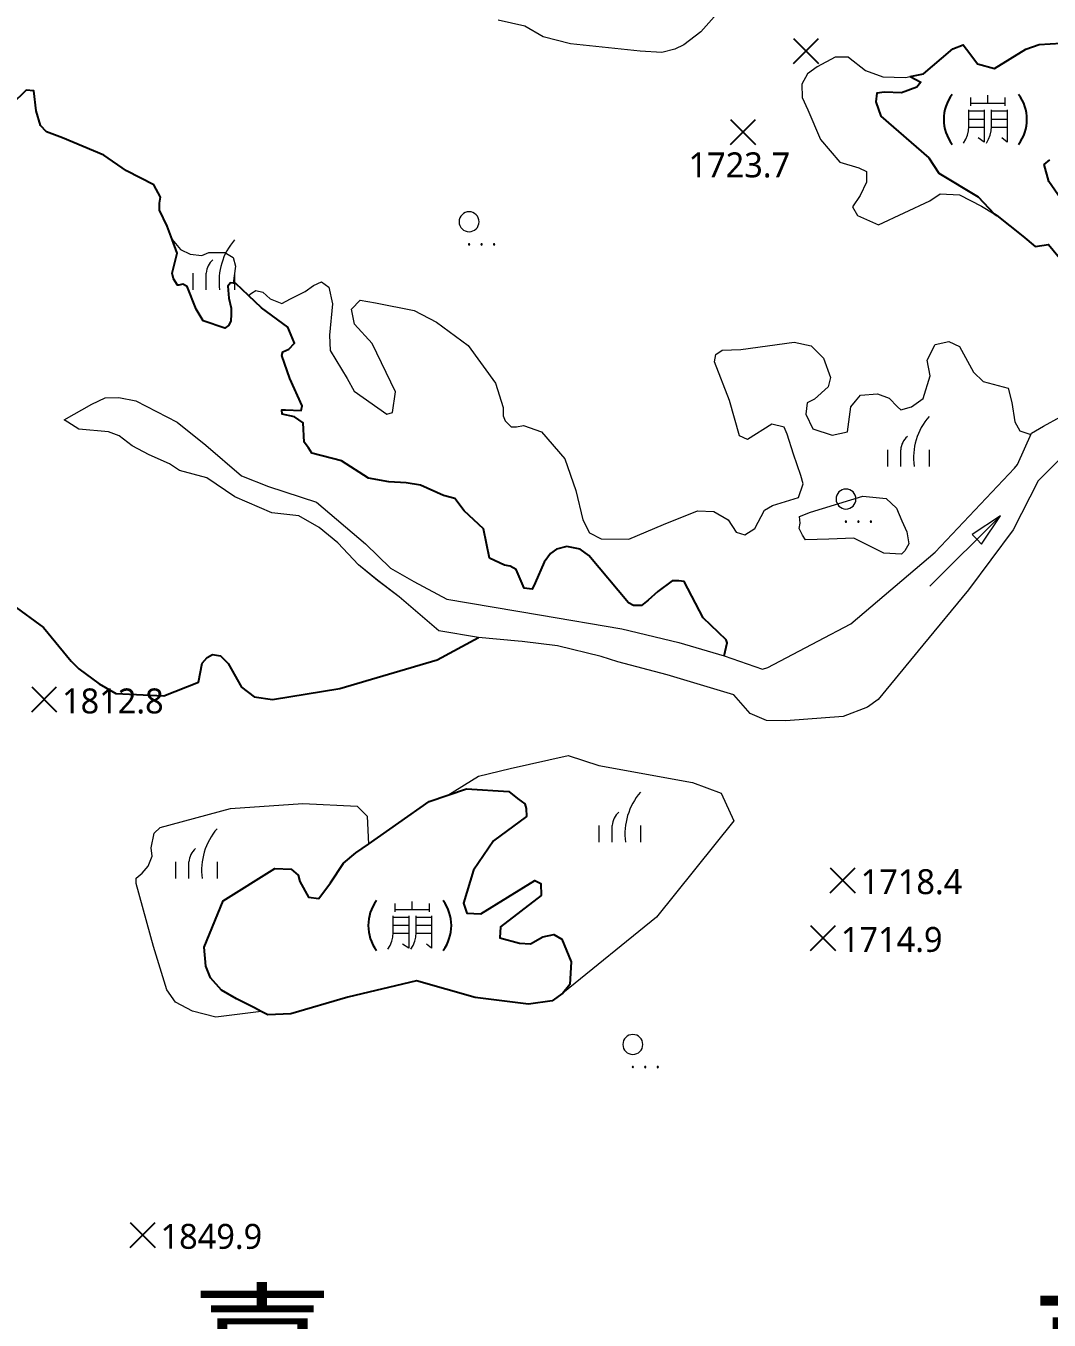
# Model space of a CAD drawing. Header units: metres. Extents: x 232867 to 235443, y 2535802 to 2538582.
# Drawn here: x 234117.9 to 234425.5, y 2537467.4 to 2537856.5 of the extents above; entities that cross this region are included whole.
import ezdxf
from ezdxf.enums import TextEntityAlignment as Align

# ---------------------------------------------------------------- set-up
doc = ezdxf.new("R2010")
doc.units = ezdxf.units.M
doc.linetypes.add('103', pattern=[32.5, 20, -3.75, 5, -3.75])
for name, color, linetype, lineweight in [('9230000', 7, '103', 30), ('9510101', 5, 'Continuous', 20), ('9510109', 4, 'Continuous', 20), ('9510503', 5, 'Continuous', 20), ('9710500', 3, 'Continuous', 20), ('9720000', 3, 'Continuous', 20)]:
    doc.layers.add(name, color=color, linetype=linetype, lineweight=lineweight)
doc.layers.add('9790201', color=34, linetype='145', lineweight=20, true_color=0xa55200)
doc.layers.add('9810200', color=7, linetype='Continuous')
doc.layers.add('9820205', color=34, linetype='Continuous', true_color=0xa55200)
doc.styles.add('LMP', font='')
doc.styles.get('LMP').set_extended_font_data('Microsoft JhengHei')
doc.linetypes.add('145', pattern='A,0,-7.5,[10,base.shx,S=1,R=0,X=0,Y=0]', length=7.5)

# ---------------------------------------------------------------- blocks, each defined once
blk = doc.blocks.new('98225')
at = {"lineweight": 0}
for points in [[(-4.3718, 4.121213), (-4.3718, 6.620776)], [(5.936866, 4.746473), (4.999714, 4.746473), (0.313957, 4.746473), (-4.3718, 4.746473)], [(0.625848, 7.246036), (0.625848, 4.746473)], [(5.936866, 4.121213), (5.936866, 6.620776)], [(-6.557994, -7.127561), (-5.892824, -5.979033), (-5.403554, -4.744772), (-5.10201, -3.451385), (-4.997061, -2.128435), (-4.997061, -1.815065), (-4.997061, 2.87217)], [(-4.997061, 2.558801), (-0.311303, 2.558801), (-0.311303, -2.128435), (-0.311303, -6.81567), (-2.185606, -5.565149)], [(-4.997061, 0.059238), (-0.311303, 0.059238)], [(-0.311303, 2.87217), (-0.311303, 2.558801)], [(0.313957, -7.127561), (0.979128, -5.979033), (1.468397, -4.744772), (1.769941, -3.451385), (1.876369, -2.128435), (1.876369, 2.558801), (1.876369, 2.87217)], [(1.876369, 2.558801), (6.560648, 2.558801)], [(1.876369, 0.059238), (6.560648, 0.059238)], [(6.560648, 2.87217), (6.560648, -1.815065), (6.560648, -6.503779), (6.560648, -6.81567), (4.999714, -5.565149)], [(-0.311303, -2.440326), (-4.997061, -2.440326)], [(6.560648, -2.440326), (1.876369, -2.440326)]]:
    blk.add_lwpolyline(points, dxfattribs=at)
for start, end in [(143.130102, 216.869898), (323.130102, 36.869898)]:
    blk.add_arc((0, 0), 12.5, start, end)
blk = doc.blocks.new('97132')
at = {"linetype": 'Continuous'}
for points in [[(-3.2, 6.8, 1), (2.8, 6.8, 1)], [(-0.4, 0, 1), (0, 0, 1)], [(3.35, 0, 1), (3.75, 0, 1)], [(7.1, 0, 1), (7.5, 0, 1)]]:
    blk.add_lwpolyline(points, format="xyb", close=True, dxfattribs=at)
blk = doc.blocks.new('97200')
at = {"linetype": 'Continuous'}
for points in [[(6.25, 15, 0.214635), (1.75, 0)], [(-0.25, 9, 0.201941), (-2.25, 5)]]:
    blk.add_lwpolyline(points, format="xyb", dxfattribs=at)
for points in [[(-6.25, 5), (-6.25, 0)], [(-2.25, 0), (-2.25, 5)], [(6.25, 5), (6.25, 0)]]:
    blk.add_lwpolyline(points, dxfattribs=at)
blk = doc.blocks.new('95153')
at = {"color": 5, "linetype": 'Continuous'}
blk.add_lwpolyline([(15, 0), (5, 2), (5, 0), (5, -2), (15, 0), (-15, 0)], dxfattribs=at)
blk = doc.blocks.new('98120')
at = {"linetype": 'Continuous'}
for points in [[(-3.75, -3.75), (3.75, 3.75)], [(-3.75, 3.75), (3.75, -3.75)]]:
    blk.add_lwpolyline(points, dxfattribs=at)

msp = doc.modelspace()

# ---------------------------------------------------------------- linework, layer by layer
at = {"layer": '9510101', "lineweight": 0, "flags": 128}
for points in [[(234332.10488, 2537867.585748), (234320.77348, 2537854.765548), (234315.65868, 2537850.862048), (234312.95298, 2537849.552448), (234309.10088, 2537848.519148), (234302.52028, 2537848.892548), (234281.56308, 2537851.146148), (234273.39808, 2537853.292448), (234267.86868, 2537856.461348), (234259.85608, 2537858.282948)], [(234430.99768, 2537728.520948), (234422.16158, 2537719.735448), (234414.64438, 2537705.042648), (234401.29078, 2537686.973248), (234387.49418, 2537670.336748), (234374.12608, 2537653.991048), (234370.84118, 2537651.664948), (234363.53718, 2537648.873848), (234346.30728, 2537647.579348), (234340.55958, 2537647.674548), (234335.65688, 2537649.787948), (234330.72528, 2537655.348948), (234310.64728, 2537661.393948), (234295.80628, 2537665.302548), (234290.81808, 2537666.924748), (234277.67468, 2537670.079348), (234267.07788, 2537671.396748), (234265.82428, 2537671.510748), (234253.92828, 2537672.592348), (234242.03048, 2537674.637948), (234230.06298, 2537684.815248), (234223.64068, 2537689.723248), (234217.92848, 2537694.495648), (234211.63358, 2537701.106148), (234206.06438, 2537705.737848), (234199.93758, 2537709.230648), (234191.84728, 2537710.154848), (234180.74708, 2537714.881648), (234172.33258, 2537720.623548), (234164.08968, 2537722.822548), (234161.11268, 2537724.871148), (234154.97928, 2537727.603748), (234149.84748, 2537730.276148), (234145.92768, 2537733.295348), (234142.70968, 2537734.435948), (234133.86108, 2537735.317748), (234129.36768, 2537738.048948), (234137.67518, 2537742.787348), (234141.76238, 2537744.660848), (234145.86378, 2537744.836948), (234150.96638, 2537743.748248), (234163.32928, 2537737.345348), (234172.01748, 2537730.486948), (234182.70668, 2537721.240548), (234190.79798, 2537718.055148), (234205.26868, 2537713.367548), (234219.94768, 2537700.759748), (234227.50768, 2537693.467348), (234234.47438, 2537689.423748), (234244.42278, 2537684.132148), (234272.33448, 2537679.416448), (234296.98758, 2537675.239148), (234314.14138, 2537671.140048), (234327.75728, 2537667.152548), (234339.36908, 2537663.072448), (234340.96948, 2537663.634348), (234355.92768, 2537671.510748), (234365.88708, 2537676.754948), (234391.19208, 2537698.247148), (234415.01968, 2537723.594748), (234416.00308, 2537724.606448), (234420.15008, 2537734.113948), (234423.77638, 2537736.184748), (234428.85408, 2537738.996348)]]:
    msp.add_lwpolyline(points, dxfattribs=at).dxf.unprotected_set("ltscale", 0)
at = {"layer": '9510109', "lineweight": 0, "flags": 128}
for points in [[(234332.104914, 2537867.585748), (234320.773514, 2537854.765548), (234315.658714, 2537850.862048), (234312.952914, 2537849.552448), (234309.100914, 2537848.519148), (234302.520314, 2537848.892548), (234281.563114, 2537851.146148), (234273.398114, 2537853.292448), (234267.868714, 2537856.461348), (234259.856114, 2537858.282948)], [(234430.997714, 2537728.520948), (234422.161514, 2537719.735448), (234414.644314, 2537705.042648), (234401.290814, 2537686.973248), (234387.494114, 2537670.336748), (234374.126114, 2537653.991048), (234370.841114, 2537651.664948), (234363.537214, 2537648.873848), (234346.307314, 2537647.579348), (234340.559514, 2537647.674548), (234335.656914, 2537649.787948), (234330.725314, 2537655.348948), (234310.647314, 2537661.393948), (234295.806314, 2537665.302548), (234290.818114, 2537666.924748), (234277.674714, 2537670.079348), (234267.077914, 2537671.396748), (234265.824314, 2537671.510748), (234253.928314, 2537672.592348), (234242.030414, 2537674.637948), (234230.063014, 2537684.815248), (234223.640614, 2537689.723248), (234217.928414, 2537694.495648), (234211.633514, 2537701.106148), (234206.064314, 2537705.737848), (234199.937514, 2537709.230648), (234191.847214, 2537710.154848), (234180.747114, 2537714.881648), (234172.332514, 2537720.623548), (234164.089714, 2537722.822548), (234161.112714, 2537724.871148), (234154.979314, 2537727.603748), (234149.847514, 2537730.276148), (234145.927714, 2537733.295348), (234142.709714, 2537734.435948), (234133.861114, 2537735.317748), (234129.367714, 2537738.048948), (234137.675114, 2537742.787348), (234141.762314, 2537744.660848), (234145.863814, 2537744.836948), (234150.966314, 2537743.748248), (234163.329314, 2537737.345348), (234172.017514, 2537730.486948), (234182.706614, 2537721.240548), (234190.798014, 2537718.055148), (234205.268714, 2537713.367548), (234219.947614, 2537700.759748), (234227.507714, 2537693.467348), (234234.474414, 2537689.423748), (234244.422814, 2537684.132148), (234272.334514, 2537679.416448), (234296.987514, 2537675.239148), (234314.141414, 2537671.140048), (234327.757314, 2537667.152548), (234339.369114, 2537663.072448), (234340.969514, 2537663.634348), (234355.927714, 2537671.510748), (234365.887114, 2537676.754948), (234391.192114, 2537698.247148), (234415.019714, 2537723.594748), (234416.003014, 2537724.606448), (234420.150014, 2537734.113948), (234423.776414, 2537736.184748), (234428.854014, 2537738.996348)]]:
    msp.add_lwpolyline(points, dxfattribs=at).dxf.unprotected_set("ltscale", 0)
at = {"layer": '9790201', "flags": 128}
for points in [[(234365.166584, 2537847.124359), (234361.149298, 2537847.093961), (234355.719797, 2537844.18321), (234352.866078, 2537842.15285), (234351.169166, 2537838.983376), (234351.200708, 2537834.966081), (234352.95169, 2537831.248763), (234356.751869, 2537822.381551), (234362.54492, 2537815.538185), (234368.297418, 2537813.859913), (234370.602021, 2537812.729485), (234370.626804, 2537809.573039), (234368.649702, 2537805.540544), (234366.381146, 2537802.079778), (234367.836168, 2537799.508088), (234374.171575, 2537796.68636), (234389.610497, 2537803.97735), (234392.751165, 2537806.009882), (234398.492398, 2537805.766358), (234405.119261, 2537802.372902), (234408.984511, 2537799.998017)], [(234365.166584, 2537847.124359), (234370.32989, 2537843.17156), (234375.477476, 2537841.214577), (234382.322212, 2537840.981237), (234383.692476, 2537841.280592)], [(234161.866793, 2537792.289514), (234164.385637, 2537789.257792), (234167.307789, 2537787.893184), (234170.777163, 2537787.503421), (234172.850574, 2537788.351142), (234177.703275, 2537788.387862), (234180.210534, 2537786.881444), (234180.923786, 2537784.252074), (234180.186233, 2537779.182035)], [(234184.839777, 2537775.432648), (234185.666404, 2537776.132263), (234187.046571, 2537776.974738), (234189.130513, 2537776.435819), (234191.363634, 2537774.511311), (234194.841433, 2537773.012236), (234197.465226, 2537774.418809), (234201.885132, 2537776.671005), (234204.367116, 2537778.492521), (234206.715718, 2537779.619669), (234208.946733, 2537777.972488), (234210.093834, 2537772.988979), (234209.194905, 2537763.552486), (234209.368306, 2537758.977625), (234214.423896, 2537750.556893), (234216.533112, 2537746.69004), (234226.429819, 2537739.831332), (234228.090443, 2537740.259914), (234229.013594, 2537746.507136), (234221.970587, 2537761.014393), (234216.657709, 2537766.798411), (234215.791064, 2537771.368026), (234218.405379, 2537774.022575), (234222.987102, 2537773.225214), (234234.651488, 2537770.956055), (234241.334002, 2537767.401152), (234250.815816, 2537760.400633), (234259.08244, 2537749.092089), (234261.356632, 2537741.759686), (234261.375588, 2537739.263735), (234261.941767, 2537737.742628), (234263.757889, 2537735.953636), (234265.421673, 2537735.966225), (234267.498242, 2537736.397955), (234272.920282, 2537734.497576), (234279.914846, 2537726.368861), (234283.176429, 2537716.825179), (234285.323557, 2537707.966423), (234287.294125, 2537704.098521), (234290.77403, 2537702.322118), (234299.094, 2537702.246403), (234309.598648, 2537706.624721), (234319.828105, 2537710.723613), (234324.682913, 2537710.483005), (234328.999976, 2537708.019578), (234331.385436, 2537704.293487), (234334.026079, 2537703.481437), (234337.061605, 2537705.445814), (234339.932154, 2537710.87574), (234342.278649, 2537712.280215), (234350.163717, 2537714.697304), (234351.51861, 2537718.867714), (234350.806411, 2537721.358419), (234348.678239, 2537727.721223), (234346.690822, 2537733.807749), (234345.843133, 2537735.881413), (234342.092249, 2537736.823734), (234334.778625, 2537732.192218), (234332.413174, 2537733.283694), (234329.420463, 2537743.938786), (234324.895247, 2537755.552985), (234325.294343, 2537757.774756), (234327.225945, 2537759.037419), (234332.770837, 2537759.218049), (234348.838279, 2537761.41971), (234353.976703, 2537760.349217), (234357.61, 2537756.632568), (234359.73396, 2537750.82442), (234359.061779, 2537748.045895), (234354.930755, 2537744.270494), (234352.720802, 2537743.144396), (234352.330131, 2537739.813314), (234354.44356, 2537735.391805), (234360.281545, 2537733.494574), (234364.849577, 2537734.499843), (234365.901898, 2537741.99609), (234367.275747, 2537743.670549), (234368.787191, 2537745.484721), (234373.914031, 2537745.939531), (234377.390777, 2537744.57912), (234379.906461, 2537741.96339), (234380.88332, 2537741.13875), (234384.065919, 2537741.994865), (234387.651827, 2537744.518094), (234389.679954, 2537751.328364), (234388.812257, 2537756.036644), (234391.272126, 2537760.770103), (234395.286617, 2537761.632512), (234398.487119, 2537760.131339), (234402.705552, 2537752.397632), (234405.638235, 2537749.646385), (234413.141057, 2537747.62308), (234414.282892, 2537743.332891), (234415.159014, 2537737.5153), (234416.705211, 2537734.753562), (234419.947418, 2537733.649341)], [(234244.754948, 2537625.245853), (234253.993953, 2537630.887388), (234263.489807, 2537633.280766), (234280.864336, 2537637.126679), (234290.168914, 2537634.179157), (234318.286332, 2537629.052533), (234326.896567, 2537625.867605), (234330.672985, 2537617.538787), (234307.456862, 2537588.576446), (234279.332453, 2537565.717024)], [(234188.663893, 2537560.205177), (234174.98603, 2537558.476595), (234168.010697, 2537560.280998), (234162.884583, 2537563.027998), (234160.303804, 2537566.722865), (234156.259902, 2537579.692661), (234151.009729, 2537598.689228), (234150.997323, 2537600.314185), (234152.842997, 2537601.721056), (234154.683354, 2537603.824337), (234155.820507, 2537606.850895), (234155.568973, 2537609.402643), (234156.463454, 2537613.820265), (234158.307356, 2537615.459272), (234179.380322, 2537621.190382), (234201.181305, 2537622.7483), (234217.431087, 2537621.942698), (234220.470626, 2537618.947754), (234220.867269, 2537610.470518)]]:
    msp.add_lwpolyline(points, dxfattribs=at)
msp.add_lwpolyline([(234350.603003, 2537707.008906), (234350.442786, 2537709.028944), (234353.752313, 2537710.353363), (234369.448678, 2537715.092143), (234376.526831, 2537714.42383), (234379.58058, 2537711.559438), (234381.198906, 2537707.673557), (234382.668359, 2537704.364051), (234383.274062, 2537700.759258), (234382.135251, 2537698.72939), (234381.132836, 2537697.711179), (234375.790123, 2537697.959499), (234366.804971, 2537702.511508), (234359.30175, 2537702.165979), (234352.230403, 2537701.968094), (234351.353042, 2537703.405205), (234350.326807, 2537705.41869)], close=True, dxfattribs=at)
at = {"layer": '9820205', "flags": 128}
for points in [[(234383.692476, 2537841.280592), (234387.730201, 2537842.162693), (234393.111243, 2537846.765548), (234396.510032, 2537849.642602), (234399.637191, 2537850.806799), (234401.653127, 2537848.255851), (234403.958659, 2537845.136828), (234409.101754, 2537843.750078), (234418.465266, 2537849.523602), (234422.445491, 2537850.979388), (234438.974772, 2537851.959865), (234452.401595, 2537848.639862), (234471.258862, 2537843.65015), (234476.119099, 2537841.976126), (234480.083605, 2537845.427727), (234483.936033, 2537859.02911)], [(234383.692476, 2537841.280592), (234386.875002, 2537839.576004), (234385.734103, 2537838.126813), (234381.138571, 2537836.363369), (234375.950918, 2537836.612225), (234373.648589, 2537836.306692), (234373.381044, 2537833.711662), (234374.855644, 2537829.401146), (234389.359831, 2537816.833989), (234392.277093, 2537812.246278), (234404.14525, 2537805.133294), (234408.984511, 2537799.998017)], [(234161.866793, 2537792.289514), (234160.364265, 2537796.343087), (234158.08561, 2537801.091639), (234158.069547, 2537803.194074), (234158.335906, 2537805.018305), (234156.345028, 2537808.787842), (234148.184763, 2537812.931204), (234141.281477, 2537817.64476), (234128.908435, 2537822.877606), (234124.129743, 2537824.66366), (234122.292926, 2537826.612147), (234120.998467, 2537830.947635), (234120.251718, 2537836.969313), (234118.007331, 2537837.23267), (234113.556037, 2537832.853702)], [(234443.432173, 2537783.723006), (234425.436316, 2537809.700805), (234423.961017, 2537814.855042), (234425.671447, 2537816.302818)], [(234408.984511, 2537799.998017), (234409.732974, 2537799.538146), (234417.530162, 2537793.283879), (234421.285282, 2537790.155659), (234425.298062, 2537790.759956), (234431.382568, 2537783.344863)], [(234180.186233, 2537779.182035), (234179.414926, 2537779.246284), (234178.58158, 2537778.258785), (234178.889703, 2537774.616685), (234179.612893, 2537771.678578), (234179.626814, 2537769.856467), (234179.502737, 2537767.752971), (234178.811673, 2537766.486208), (234177.696975, 2537765.63675), (234171.233386, 2537767.830565), (234169.10451, 2537771.318716), (234166.389371, 2537778.166522), (234165.122754, 2537778.857789), (234163.863632, 2537778.56792), (234163.443211, 2537778.564739), (234162.307097, 2537780.518528), (234161.873825, 2537782.197295), (234163.369322, 2537788.235941), (234161.866793, 2537792.289514)], [(234184.839777, 2537775.432648), (234180.95754, 2537779.117787), (234180.186233, 2537779.182035)], [(234327.75732, 2537667.152517), (234328.73676, 2537671.056281), (234328.441482, 2537671.919903), (234321.465143, 2537678.505339), (234315.75339, 2537689.429626), (234314.16426, 2537689.706218), (234312.144597, 2537689.690934), (234307.841512, 2537686.483565), (234304.97654, 2537683.864316), (234302.969259, 2537682.261722), (234300.516811, 2537682.243163), (234299.06744, 2537683.098051), (234287.126546, 2537697.294313), (234284.515203, 2537699.150573), (234280.469122, 2537699.98581), (234277.445256, 2537699.24138), (234275.579985, 2537697.92848), (234273.724845, 2537695.316873), (234271.032276, 2537689.091195), (234270.037078, 2537687.207642), (234267.72664, 2537687.478776), (234265.230292, 2537693.08795), (234263.491273, 2537694.084955), (234261.757882, 2537694.360456), (234257.268886, 2537696.491125), (234255.469081, 2537705.280376), (234249.655841, 2537710.720139), (234246.885602, 2537714.451218), (234243.416569, 2537715.290822), (234236.563677, 2537718.418145), (234232.158517, 2537719.094629), (234227.045912, 2537719.481831), (234220.934366, 2537720.571295), (234212.804188, 2537725.762442), (234203.844297, 2537728.108028), (234202.838803, 2537729.662024), (234201.548365, 2537731.355828), (234201.219737, 2537737.173871), (234198.650875, 2537738.999965), (234194.954252, 2537739.823775), (234194.802497, 2537741.100304), (234195.937903, 2537741.108897), (234200.623638, 2537740.860428), (234200.896569, 2537742.282135), (234197.285081, 2537750.488725), (234194.818829, 2537757.426305), (234195.093943, 2537758.5641), (234196.933518, 2537759.287842), (234198.62243, 2537761.146156), (234196.614849, 2537765.920078), (234188.722014, 2537771.747509), (234184.839777, 2537775.432648)], [(234113.864231, 2537682.453141), (234123.165966, 2537675.655178), (234131.512418, 2537665.485895), (234133.771797, 2537663.260266), (234139.973311, 2537658.68157), (234144.90071, 2537655.775277), (234159.34159, 2537655.043534), (234169.82106, 2537659.187778), (234170.898277, 2537664.942918), (234172.426971, 2537666.636532), (234173.962089, 2537667.489171), (234176.347687, 2537667.086713), (234178.747207, 2537664.862143), (234182.72575, 2537657.743557), (234186.532027, 2537654.828781), (234192.003926, 2537654.029166), (234212.300715, 2537657.266509), (234241.525793, 2537665.897891), (234253.9283, 2537672.5923)], [(234244.754948, 2537625.245853), (234250.387509, 2537627.17165), (234263.100606, 2537626.326287), (234265.705132, 2537624.227438), (234267.83545, 2537622.59579), (234268.316901, 2537621.18706), (234268.335009, 2537618.833239), (234258.508812, 2537611.461599), (234252.458177, 2537602.706159), (234249.475412, 2537592.796961), (234250.440126, 2537589.744117), (234254.677222, 2537589.54079), (234270.836427, 2537599.549716), (234272.726019, 2537598.622434), (234272.753181, 2537595.091703), (234260.590344, 2537585.583815), (234260.380401, 2537582.286685), (234266.275417, 2537580.683532), (234269.571338, 2537580.473081), (234273.319738, 2537582.620014), (234276.608416, 2537583.351092), (234278.972217, 2537581.956607), (234281.848252, 2537575.151897), (234281.430177, 2537568.322255), (234279.332453, 2537565.717024)], [(234220.867269, 2537610.470518), (234239.122388, 2537623.320056), (234244.754948, 2537625.245853)], [(234209.42661, 2537598.849534), (234213.381332, 2537604.764361), (234217.12249, 2537607.852822), (234220.867269, 2537610.470518)], [(234188.663893, 2537560.205177), (234186.655749, 2537561.24926), (234181.222268, 2537564.032886), (234176.731771, 2537566.588253), (234173.408688, 2537570.329434), (234171.969765, 2537573.849481), (234171.45572, 2537579.495089), (234177.231225, 2537593.427153), (234192.686361, 2537603.195355), (234197.629337, 2537602.99737), (234199.761465, 2537601.130341), (234200.246539, 2537599.250846), (234202.870984, 2537594.562793), (234205.933422, 2537594.11518), (234209.42661, 2537598.849534)], [(234279.332453, 2537565.717024), (234276.05645, 2537563.338271), (234269.004885, 2537562.343318), (234252.988624, 2537564.340659), (234235.301768, 2537569.385503), (234214.632147, 2537564.521147), (234197.493741, 2537559.448122), (234190.672037, 2537559.161095), (234188.663893, 2537560.205177)]]:
    msp.add_lwpolyline(points, dxfattribs=at)

# ---------------------------------------------------------------- block references
at = {"layer": '9510503', "rotation": 44.91652}
msp.add_blockref('95153', (234400.230264, 2537698.628184), dxfattribs=at)
at = {"layer": '9710500'}
for p in [(234251.3155, 2537790.8366), (234364.6159, 2537707.4626), (234300.537538, 2537543.466458)]:
    msp.add_blockref('97132', p, dxfattribs=at)
at = {"layer": '9720000'}
for p in [(234174.3606, 2537777.2006), (234383.1212, 2537724.0919), (234296.3897, 2537611.1154), (234169.131934, 2537600.138176)]:
    msp.add_blockref('97200', p, dxfattribs=at)
at = {"layer": '9810200'}
for p in [(234352.4337, 2537848.9918, 1734.315831), (234333.4617, 2537824.6318, 1723.718356), (234123.3862, 2537654.0013, 1812.844923), (234363.4364, 2537599.6556, 1718.379131), (234357.5012, 2537582.3032, 1714.898169), (234153, 2537493.0102, 1849.919791)]:
    msp.add_blockref('98120', p, dxfattribs=at)
at = {"layer": '9820205'}
for p in [(234406.3066, 2537828.4198), (234233.300554, 2537586.026575)]:
    msp.add_blockref('98225', p, dxfattribs=at)

# ---------------------------------------------------------------- texts
at = {"layer": '9230000', "style": 'LMP'}
msp.add_text('臺                    東                    縣', height=31, dxfattribs=at).set_placement((234441.184297, 2537459.487396), align=Align.MIDDLE)
at = {"layer": '9810200', "style": 'LMP'}
for s, p in [('1723.7', (234317.064873, 2537811.00379, 1723.718356)), ('1812.8', (234128.759413, 2537649.803222, 1812.844923)), ('1718.4', (234368.809613, 2537595.457522, 1718.379131)), ('1714.9', (234362.874413, 2537578.105122, 1714.898169)), ('1849.9', (234158.373213, 2537488.812122, 1849.919791))]:
    msp.add_text(s, height=7.5, dxfattribs=at).set_placement(p)

doc.saveas('drawing.dxf')
